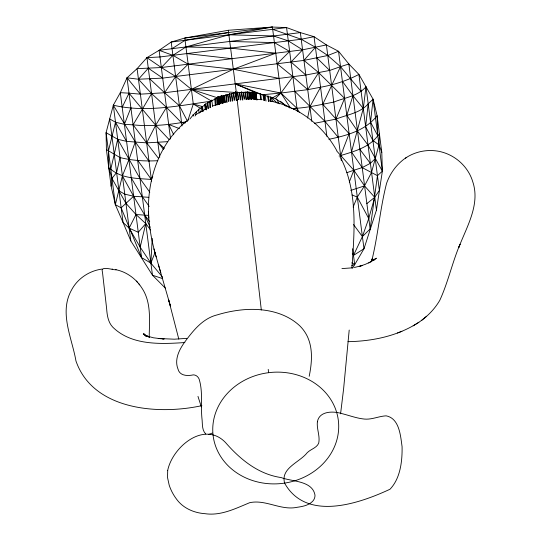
<?xml version="1.0" encoding="UTF-8"?>
<svg xmlns="http://www.w3.org/2000/svg" width="541" height="541" viewBox="0 0 541 541"><rect width="100%" height="100%" fill="white"/><g stroke="black" fill="none" stroke-linecap="round" stroke-linejoin="round"><path stroke-width="0.81" d="M149.208 337.395C149.33 320.84 151.663 302.331 141.742 287.819C135.865 278.615 126.317 271.67 115.51 269.634M148.849 218.057C145.948 181.769 158.702 142.452 188.295 119.764M165.377 288.137L152.494 275.234L150.865 263.109L152.237 238.365M351.941 268.032C354.396 231.447 358 192.461 341.026 158.499M349.202 330.051L343.596 388.986L340.573 413.818M162.577 277.208L150.865 263.109L140.193 247.176L129.137 228.119L123.064 222.52L115.348 204.654L111.121 186.192L111.953 178.408L108.775 167.906L108.43 150.973L115.504 122.232L109.695 118.939L123.064 222.52L130.841 240.928L152.494 275.234L162.618 278.608M111.121 186.192L106.421 149.614L106.077 132.687L113.312 105.191L120.312 92.66L127.034 77.803L137.096 68.66L146.942 57.637L159.122 50.313L171.193 42.042L184.779 38.032L228.295 30.276L272.4 27.05L286.568 27.577L300.363 32.602L314.044 36.687L326.406 44.93L338.544 51.287L348.864 64L358.899 74.394L373.094 99.206L368.191 103.845L365.635 126.77L372.891 140.423L378.971 144.934L381.79 152.258L382.365 171.172L376.435 210.138L364.005 248.711L352.698 268.113M381.79 152.258L377.091 115.679L373.094 99.206L370.538 122.138L377.794 135.784C368.401 148.16 353.063 151.642 339.085 156.038M366.825 203.632L374.724 197.33L379.369 190.385L377.442 175.683L362.179 167.588L351.488 151.953L363.282 108.484L366 86.803C357.858 96.264 344.705 97.596 333.763 102.107C319.805 104.724 305.861 108.234 291.592 108.477M366 86.803L377.442 175.683L370.152 228.958L362.382 236.586L353.483 255.399L354.68 264.4L351.623 265.8M116.173 269.749C113.204 270.351 99.639 264.968 102.486 272.218C103.852 284.438 105.299 296.644 106.651 308.864C107.125 315.261 108.085 322.071 112.609 326.994C131.267 345.564 160.542 344.164 184.88 342.541M309.202 376.286C311.92 362.896 313.232 348.093 306.875 335.488A44.301 39.189 -6.5 0 0 299.937 325.993C284.924 311.785 263.007 307.991 243.031 309.777A113.434 100.342 -6.5 0 0 217.34 314.848C202.99 318.284 193.387 330.341 185.042 341.614C179.423 349.276 174.182 359.292 177.935 368.908C179.619 376.022 187.565 376.137 193.32 374.866C195.957 374.879 198.182 376.692 199.115 379.092C203.051 391.623 200.684 405.168 201.908 418.051C202.665 423.265 201.583 429.919 205.742 433.956M307.606 118.019L309.912 106.705L320.563 87.25C333.811 84.781 346.997 80.778 358.899 74.394L376.435 210.138M200.684 112.291L201.935 106.557M152.765 176.44L151.352 179.463C137.211 178.266 122.455 178.868 110.777 169.265L117.695 139.274L106.077 132.687L115.348 204.654L121.137 207.818L141.6 257.611L150.865 263.109L155.105 252.356M106.421 149.614L120.041 157.559L116.586 172.559L111.953 178.408L125.925 203.288L135.98 214.534L145.772 223.575L150.621 230.013M115.348 204.654L122.394 175.852L128.927 159.669L135.27 141.898L113.312 105.191C145.712 112.853 179.281 105.657 211.632 101.12L191.406 89.373L175.649 76.484L161.353 67.53L146.942 57.637L159.764 157.248M371.505 261.695L372.336 258.551L371.532 261.722C378.044 235.89 379.944 209.096 386.572 183.338C389.486 175.081 394.382 167.467 400.969 161.671C412.147 151.453 428.783 147.984 443.207 152.427C457.01 156.599 468.567 167.778 472.719 181.641C480.496 204.518 466.599 226.943 458.748 247.595L460.039 244.214C452.222 262.568 448.097 282.334 439.752 300.404C434.058 310.074 425.808 318.128 416.239 323.937C395.89 336.434 371.64 341.256 347.998 341.669M141.6 257.611L140.193 247.176L145.772 223.575L138.273 232.285L129.137 228.119L113.312 105.191M195.402 115.869L196.41 112.021M352.286 253.222L353.483 255.399L364.005 248.711L362.382 236.586L368.746 218.523L374.724 197.33L364.533 185.881L353.841 170.246L336.915 151.216M342.406 81.292L352.935 95.683L346.788 115.375L357.479 131.01L367.988 145.062L382.365 171.172L377.442 175.683M187.862 120.643L193.286 104.014L184.779 38.032L272.4 27.05L280.914 93.025L290.375 107.794M349.297 182.067L353.841 170.246L362.179 167.588L370.335 163.348L375.244 158.709M167.609 141.661L146.652 142.885L126.574 141.377L115.504 122.232L124.383 124.335L130.895 107.815M314.51 123.294L335.954 119.148L344.597 98.334L318.676 72.616L303.954 60.396L300.363 32.602L159.122 50.313L170.55 139.023M353.124 207.075L357.29 197.052L364.533 185.881L371.511 172.498L378.971 144.934L379.437 133.972L377.794 135.784L377.091 115.679C365.527 130.651 346.517 135.588 328.867 139.314M340.012 157.242L349.141 133.668L322.754 104.291L340.526 66.658L348.864 64L370.152 228.958M122.192 107.294L129.008 93.174L140.383 94.161L164.599 92.734L305.841 75.03L329.692 70.431L340.526 66.658L361.09 91.443M158.689 158.608L146.652 142.885L155.652 125.242L166.479 107.375L151.581 93.566L138.469 79.236L137.096 68.66L161.353 67.53L302.588 49.826L326.406 44.93L341.297 160.718M151.581 93.566L133.086 124.856L124.383 124.335M318.676 72.616L307.721 89.664L280.914 93.025L262.419 94.749L235.22 83.882L280.914 93.025L296.982 108.328L299.41 112.542M187.605 121.441L179.409 105.752L164.599 92.734L175.649 76.484L188.16 64.169L233.34 69.248L279.034 78.391M179.409 105.752L191.406 89.373L233.34 69.248L275.782 53.187L230.601 48.102L185.928 46.952L172.91 55.338L161.353 67.53M235.22 83.882L256.143 92.849L275.308 98.665L280.914 93.025L292.904 76.653L277.148 63.757L289.658 51.442L274.415 42.611L229.742 41.454M340.526 66.658L327.772 55.5L315.41 47.263L303.954 60.396L162.719 78.1L138.469 79.236L127.034 77.803L150.865 263.109M189.884 119.013C205.282 99.077 231.406 89.617 256.143 92.849M373.513 260.397L374.872 259.159L373.439 260.349L374.406 259.606M121.137 207.818L133.627 196.248L148.829 197.33M335.954 119.148C346.896 114.638 360.049 113.306 368.191 103.845M421.743 320.292L426.585 316.248M374.893 259.24L376.401 258.199L368.671 263.048M172.052 48.69L185.069 40.305L228.586 32.541M418.869 322.301L413.148 325.831M195.883 114.557L204.998 109.41M405.344 158.202L406.737 157.37M272.569 97.833L280.914 93.025M212.322 433.05L208.495 434.545M371.66 261.411L365.209 264.38L359.231 266.402M397.432 333.013L401.895 331.302M346.876 172.667L353.841 170.246M350.778 190.418L364.533 185.881M212.978 105.874L221.08 103.094M360.238 266.098L362.172 265.516L354.382 267.491M185.928 46.952L228.884 34.807L272.4 27.05M293.276 109.37L296.982 108.328M201.888 405.642C158.52 415.15 93.011 410.362 75.943 360.928C72.041 338.111 58.962 312.786 71.365 290.334C77.309 278.703 89.299 270.683 102.188 269.066M186.104 121.779C168.711 124.964 150.723 126.655 133.086 124.856L146.652 142.885M311.785 121.312L303.954 60.396L327.772 55.5L338.544 51.287L362.382 236.586L353.55 224.556M320.563 87.25L307.721 89.664L292.904 76.653M352.441 267.836L341.932 268.593M186.773 338.362L174.324 339.193L158.256 338.49L164.126 338.977L162.232 338.835M120.041 157.559C132.302 160.65 145.191 161.36 157.796 160.704M146.942 57.637L159.98 56.954L301.222 39.25L314.044 36.687L326.865 136.298M185.455 122.888L181.6 122.793L166.479 107.375M228.884 34.807L273.557 35.963L288.292 40.873L302.588 49.826L291.024 62.019L297.381 111.46M148.741 215.406L135.98 214.534L129.137 228.119L130.841 240.928M253.587 99.023L262.135 99.706M160.488 338.686L153.448 337.794L146.53 335.893L149.573 337.232L143.291 334.02L146.151 336.117L143.757 333.689L146.124 336.259M186.787 53.593L231.967 58.678M112.095 269.06L112.582 269.147M126.574 141.377L117.695 139.274L139.977 178.476L149.783 192.244M150.161 227.254L144.677 215.054L133.627 196.248L124.748 194.138L118.939 190.845M270.757 101.167C298.848 106.807 323.207 125.762 336.86 150.77M202.584 106.604L193.286 104.014L200.136 108.092M217.232 97.725L191.406 89.373L236.329 92.531L228.295 30.276M272.691 29.315L301.222 39.25L315.41 47.263M159.122 50.313L172.91 55.338L188.16 64.169M179.436 128.636L168.67 124.416L173.762 134.797M352.069 194.976L357.29 197.052L368.746 218.523M351.812 262.852L354.68 264.4M275.308 98.665L290.118 108.051M108.775 167.906L110.777 169.265M162.719 78.1L148.308 68.213L138.469 79.236L151.568 181.127M305.841 75.03L291.024 62.019L286.568 27.577L171.193 42.042L182.006 125.925M280.502 101.255L286.033 106.293M149.681 78.783L164.599 92.734M164.41 148.417L157.844 142.283L163.551 149.431M270.879 96.961L277.317 103.23M316.776 57.833L329.692 70.431M294.791 91.287L324.945 121.333L338.308 137.441M169.171 139.652L155.652 125.242L129.008 93.174L120.312 92.66L140.193 247.176M136.4 281.056L137.279 282.071M138.767 283.795L139.693 284.877M127.034 77.803L140.383 94.161M192.894 114.814L193.949 116.112M352.935 95.683L363.282 108.484M144.677 215.054L149.701 221.729M359.826 149.302L370.335 163.348M135.27 141.898L148.998 161.171M137.624 160.183L151.352 179.463M149.188 206.405L142.33 196.762L131.274 177.955M276.532 98.996L279.264 103.865M122.394 175.852L133.627 196.248M270.669 97.137L272.955 101.64M197.972 396.391L201.326 406.825M158.52 265.076L170.577 306.558L168.691 300.039L178.8 339.099M148.362 211.423C149.005 226.835 151.845 242.125 156.2 256.914M153.874 248.88L160.778 272.88M265.022 95.297L266.03 101.059M198.567 109.106L199.244 113.15M255.9 92.646L256.941 100.146M247.507 91.869L248.542 99.382M218.76 96.731L219.768 104.264M205.722 109.505L205.066 104.535L205.695 109.519M382.365 171.172L373.094 99.206M352.624 248.725L353.483 255.399M270.399 97.218L270.933 101.356M267.775 96.034L268.424 101.052M260.688 93.864L261.438 99.72M255.683 92.653L256.542 99.321M254.662 92.991L255.521 99.666M253.391 92.47L254.25 99.145M252.018 92.186L252.877 98.888M250.605 92.606L251.464 99.294M250.348 92.403L251.207 99.084M248.928 91.828L249.895 99.361M247.257 91.943L248.224 99.463M245.499 92.071L246.466 99.578M243.68 92.376L244.539 99.05M241.685 91.848L242.753 100.193M239.758 92.335L240.725 99.862M237.682 92.004L238.655 99.53M236.106 92.518L237.053 100.024M235.612 91.923L236.688 100.308M233.644 92.606L234.611 100.126M231.724 93.444L232.691 100.964M229.769 93.613L230.737 101.153M227.977 94.621L228.836 101.329M226.152 94.79L227.119 102.323M224.515 95.784L225.374 102.465M222.885 96.055L223.744 102.743M221.932 95.777L222.899 103.29M221.269 95.649L222.236 103.148M219.95 96.65L220.809 103.338M218.645 96.751L219.612 104.285M217.462 96.778L218.436 104.325M216.508 97.448L217.468 104.947M211.781 100.011L212.633 106.665M205.587 104.217L206.236 109.248M205.452 103.784L206.202 109.64M205.553 104.298L206.189 109.275M202.51 106.57L203.145 111.541M250.551 92.538L251.403 99.213M248.961 92.592L249.807 99.267M205.566 104.149L206.31 109.965M268.093 96L268.715 101.025M223.419 95.703L224.245 102.418M221.824 95.885L222.757 103.426M219.835 96.69L220.667 103.392M205.499 104.528L206.114 109.498M222.716 96.122L223.534 102.824M255.508 92.714L256.312 99.409M254.453 93.045L255.156 98.902M253.012 93.126L253.722 98.989M250.111 92.504L250.909 99.206M218.436 96.771L219.335 104.318M217.286 96.792L218.192 104.339M253.161 92.511L253.952 99.199M251.754 92.207L252.552 98.915M237.377 92.017L238.27 99.551M221.012 95.743L221.898 103.27M246.933 91.909L247.805 99.422M245.168 92.153L246.04 99.679M243.322 92.41L244.099 99.104M241.333 92.004L242.212 99.551M239.393 92.443L240.265 99.997M261.317 310.013L237.161 99.74M268.221 369.375L268.606 372.681A63.067 55.784 -6.5 0 1 336.529 441.091A63.074 55.791 -6.5 0 1 236.512 472.692A63.074 55.791 -6.5 0 1 246.074 379.451A63.02 55.75 -6.5 0 1 268.606 372.681M235.234 91.963L236.207 100.362M233.279 92.754L234.152 100.308M231.359 93.546L232.231 101.086M229.411 93.667L230.29 101.221M227.626 94.628L228.403 101.336M225.813 94.749L226.693 102.283M224.204 95.865L224.988 102.567M264.157 94.614L264.806 100.443M263.102 94.675L263.69 100.531M260.147 93.891L260.708 99.754M207.44 102.891L207.981 108.721M263.92 94.661L264.448 100.525M214.723 98.584L215.338 105.285M270.365 97.231L270.743 101.417M207.832 102.662L208.339 108.518M215.602 98.442L216.143 105.157M204.823 104.569L205.188 109.58M209.577 101.931L209.901 107.774M210.395 101.769L210.638 107.632M202.32 106.584L202.395 111.595M317.384 421.791C316.546 428.979 320.272 436.127 318.683 443.241C316.559 448.07 310.635 449.152 307.153 452.763C299.7 462.366 280.245 468.168 284.661 483.248C306.348 521.808 358.879 503.745 389.987 489.247C400.394 478.454 402.348 461.175 402.078 446.683C400.543 435.843 399.447 418.376 386.139 415.84C378.741 416.205 371.755 419.823 364.249 419.052C356.458 418.254 349.094 415.387 341.533 413.513C333.222 410.991 319.339 410.862 317.384 421.791M167.703 470.393L167.521 477.534L169.205 485.203A59.314 52.47 -6.5 0 0 176.332 498.87C182.858 508.107 193.874 512.909 204.924 513.673C220.856 516.053 235.484 508.513 249.732 502.677C265.766 499.228 280.853 510.758 297.137 507.302C302.602 506.511 308.613 505.429 312.637 501.318A10.367 9.17 -6.5 0 0 314.99 495.11C312.346 480.381 291.599 481.72 281.212 477.575C258.307 474.288 240.184 459.383 225.455 442.477C204.011 420.262 172.478 447.13 167.703 470.393M236.782 100.295L235.687 91.909L236.782 100.295M269.012 101.235L268.377 96.278L268.951 101.295"/></g></svg>
